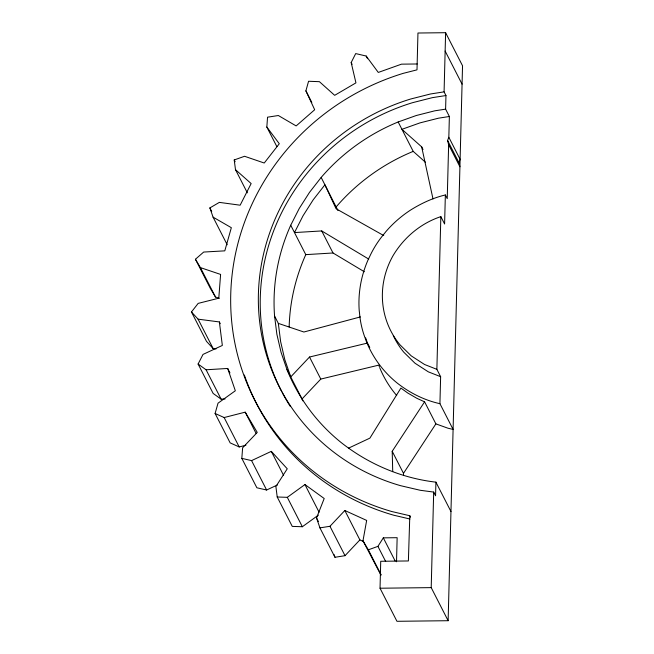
<?xml version="1.0" encoding="UTF-8"?>
<svg xmlns="http://www.w3.org/2000/svg" width="654" height="654" viewBox="0 0 654 654"><rect width="100%" height="100%" fill="white"/><g stroke="black" fill="none" stroke-linecap="round" stroke-linejoin="round"><path stroke-width="0.98" d="M380.031 588.224L380.726 561.279L408.39 560.96L409.805 515.744L391.918 511.559A237.361 226.75 -27.1 0 1 230.739 294.365A237.361 226.75 -27.1 0 1 403.305 73.33L416.999 69.855L417.955 33.019L445.611 32.7L462.541 65.776L448.129 620.711L396.953 621.3L380.031 588.224L431.207 587.627L448.129 620.711M396.52 561.786L397.142 537.694L383.318 537.858L377.922 546.36L368.333 549.818L362.986 540.793L366.657 520.421L344.838 510.504L329.968 526.282L319.929 527.876L316.536 517.943L324.196 498.511L304.944 484.565L287.302 497.326L277.214 496.999L275.898 486.535L287.253 468.795L271.304 451.358L251.577 460.612L241.817 458.364L242.634 447.786L257.251 432.417L245.217 412.151L224.15 417.546L215.101 413.475L218.027 403.175L235.334 390.765L227.682 368.455L206.092 369.78L198.097 364.041L203.01 354.419L222.344 345.443L219.368 321.948L198.088 319.16L191.458 311.966L198.162 303.391L218.788 298.199L220.602 274.418L200.443 267.617L195.432 259.246L203.68 252.052L224.804 250.85L231.336 227.698L213.073 217.144L209.877 207.923L219.343 202.38L240.149 205.201L251.152 183.57L235.489 169.672L234.222 159.952L244.555 156.281L264.241 163.018L279.291 143.741L266.832 127.031L267.551 117.189L278.342 115.521L296.156 125.928L314.68 109.741L305.9 90.857L308.565 81.268L319.414 81.676L334.668 95.337L355.94 82.87L351.182 62.547L355.702 53.579L366.175 56.04L378.29 72.439L401.507 64.157L417.17 63.978M431.207 587.627L433.684 492.078L420.244 490.279L400.624 485.693A209.435 200.075 -27.1 0 1 258.404 294.047A209.435 200.075 -27.1 0 1 410.663 99.016L430.536 93.972L444.082 91.862L445.963 95.541L445.603 109.144L449.372 116.494L448.832 137.283L447.589 140.471L448.636 144.722L459.917 166.778L458.871 162.527L447.589 140.471M436.872 369.338L440.837 216.629C420.8 223.267 403.853 237.525 393.087 255.6A83.777 80.025 -27.1 0 0 400.011 344.838L411.252 355.882L424.569 364.499L436.872 369.338L440.632 376.688L439.929 403.69L453.099 429.416L447.998 428.223L435.883 423.874L424.593 401.826L416.884 398.319L407.712 392.989L400.902 388.059L369.902 438.123L348.459 448.186M444.082 91.862L445.611 32.7M445.603 109.144L434.771 110.82L416.222 115.529L398.172 121.971A195.472 186.733 -27.1 0 0 321.171 177.43L309.465 192.423L299.287 208.405L290.728 225.229A195.472 186.733 -27.1 0 0 274.566 316.037L276.879 334.308L281.032 352.204L286.975 369.559A195.472 186.733 -27.1 0 0 341.118 442.513C368.333 464.013 401.417 478.188 435.916 482.153L435.564 495.748L433.684 492.078M439.929 403.69C424.364 400.256 409.788 392.923 397.272 383.113A111.703 106.708 -27.1 0 1 366.33 341.421L365.635 339.393A100.275 95.795 -27.1 0 1 359.512 312.972L359.234 310.838A111.703 106.708 -27.1 0 1 368.472 258.951L369.477 256.981A100.275 95.795 -27.1 0 1 384.503 233.388L385.868 231.639A111.703 106.708 -27.1 0 1 410.483 210.122C421.258 203.369 432.948 197.892 445.358 194.957L444.597 223.979L440.837 216.629M448.636 144.722L447.238 198.628L445.358 194.957M458.871 162.527L460.114 159.339L448.832 137.283M392.727 471.648L392.204 451.285L424.593 401.826M403.534 475.376L403.485 473.341L435.883 423.874M319.929 527.876L334.979 557.282L345.018 555.679L359.88 539.91L344.838 510.504M369.772 347.478L367.515 343.072L309.514 357.027L290.744 376.908L284.792 359.561L280.64 341.658L278.326 323.387L274.566 316.037M302.794 400.845A195.472 186.733 -27.1 0 1 302.025 398.956L320.795 379.075L378.805 365.12L379.5 367.147M277.214 496.999L292.256 526.396L302.352 526.732L318.384 515.131M241.817 458.364L256.867 487.77L266.619 490.018L277.386 484.966M360.411 316.912L303.897 332.011L278.326 323.387M215.101 413.475L230.151 442.872L239.201 446.952L245.904 445.235M445.963 95.541L432.417 97.642L412.543 102.686A209.435 200.075 -27.1 0 0 281.849 391.811M449.372 116.494L438.532 118.178L419.982 122.887L401.932 129.32L421.675 146.872L423.024 149.521M198.097 364.041L213.147 393.438L221.142 399.185L225.066 398.94M368.742 259.098L321.719 230.936L294.488 232.579L303.047 215.763L313.225 199.772L324.932 184.78L336.074 208.724L383.734 235.571M290.728 225.229L305.778 254.635L333.009 252.984L364.352 271.762M191.458 311.966L206.5 341.363L213.139 348.557L216.041 348.942M409.944 519.014L393.806 515.238A237.361 226.75 -27.1 0 1 244.359 375.02M195.432 259.246L210.482 288.651L215.493 297.022L219.335 298.314M440.632 376.688L428.329 371.848L415.012 363.232L403.771 352.187A83.777 80.025 -27.1 0 1 393.307 335.633M359.88 539.91L363.518 541.561M398.172 121.971L413.214 151.376L425.362 162.176M380.947 575.119L362.986 540.793M445.137 51.061L462.067 84.145M366.175 56.04L367.548 58.713M351.182 62.547L352.089 64.329M305.9 90.857L311.827 102.441M321.171 177.43L337.93 210.514M321.719 230.936L333.009 252.984M266.832 127.031L276.863 146.635M435.916 482.153L450.966 511.551M392.204 451.285L403.485 473.341M234.222 159.952L235.138 161.734M235.489 169.672L247.351 192.84M409.805 515.744L410.557 517.216M309.514 357.027L320.795 379.075M383.318 537.858L395.171 561.026M209.877 207.923L211.7 211.487M213.073 217.144L227.208 244.768M377.922 546.36L385.68 561.508M286.975 369.559L302.025 398.956M368.333 549.818L381.094 574.768M200.443 267.617L215.493 297.022M329.968 526.282L345.018 555.679M304.944 484.565L319.078 512.188M219.368 321.948L220.284 323.73M316.536 517.943L318.359 521.508M271.304 451.358L283.615 475.417M227.682 368.455L229.963 372.911M198.088 319.16L213.139 348.557M245.217 412.151L256.164 433.537M287.302 497.326L302.352 526.732M206.092 369.78L221.142 399.185M251.577 460.612L266.619 490.018M224.15 417.546L239.201 446.952M334.055 554.567L334.979 557.282M421.675 146.872L433.005 198.939M290.188 406.273A209.435 200.075 -27.1 0 1 282.307 392.678M289.158 326.967A195.472 186.733 -27.1 0 1 305.778 254.635M336.221 206.836A195.472 186.733 -27.1 0 1 413.214 151.376M396.716 395.539A111.703 106.708 -27.1 0 1 379.86 368.03M367.18 342.206A100.275 95.795 -27.1 0 1 365.635 337.84"/></g></svg>
